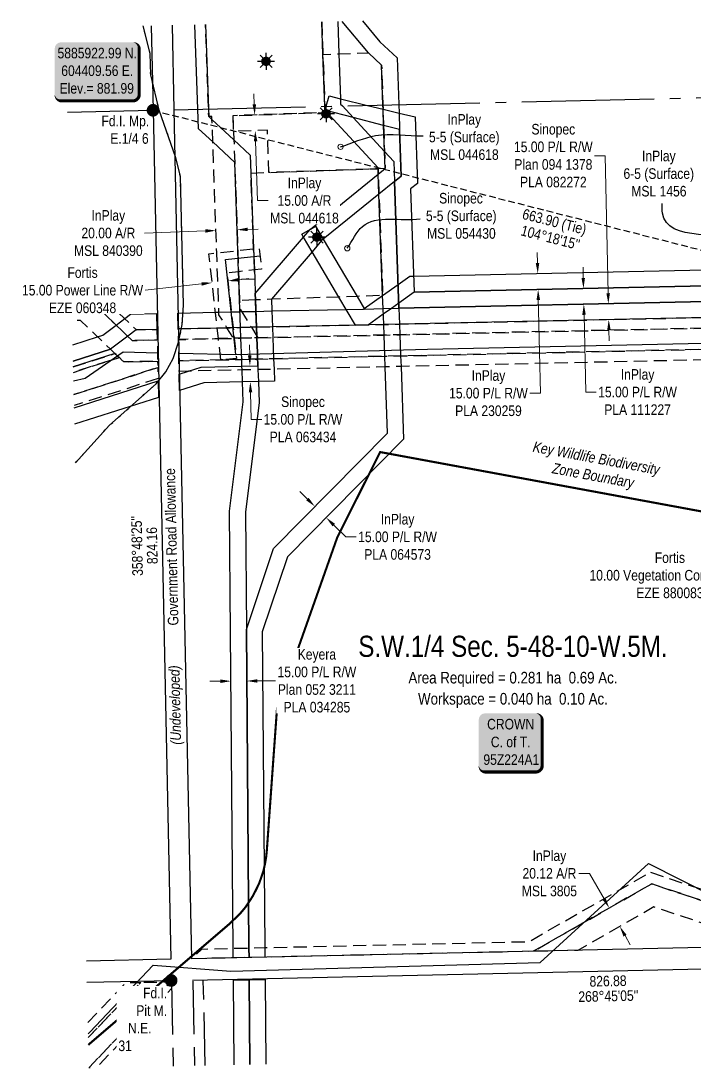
# Model space of a CAD drawing. Extents: x 601495 to 607119, y 5883555 to 5886722.
# Drawn here: x 604285 to 604921, y 5885016 to 5886008 of the extents above; entities that cross this region are included whole.
import ezdxf
from ezdxf.enums import TextEntityAlignment as Align

# ---------------------------------------------------------------- set-up
doc = ezdxf.new("R2010")
doc.units = 0
doc.header["$LTSCALE"] = 5
doc.header["$PDMODE"] = 34
doc.header["$PDSIZE"] = 0.03
for name, pattern in [('DASHDOT2', [12.7, 6.35, -3.175, 0, -3.175]), ('foc-ACCESSROAD', [3.75, 2.5, -1.25]), ('foc-FLOWLINE', [3.75, 2.5, -1.25]), ('foc-QUARTERLINE', [33, 25, -3, 2, -3]), ('foc-TIELINE', [1.875, 1.25, -0.625]), ('foc-UNSURVEYED', [12.5, 10, -2.5]), ('foc-WHEELTRACKS', [2, 0.4, -1.6])]:
    doc.linetypes.add(name, pattern=pattern)
doc.layers.get('Defpoints').update_dxf_attribs({"color": 9})
for name, color, linetype in [('AS-OWNER', 7, 'Continuous'), ('AS-POWER', 104, 'foc-POWER'), ('AS-WILDLIFE', 131, 'DASHDOT2'), ('C-AR', 13, 'foc-ACCESSROAD'), ('C-FLOWLINE', 13, 'foc-FLOWLINE'), ('C-RW', 13, 'Continuous'), ('C-SYMBOL', 7, 'Continuous'), ('C-WS', 13, 'foc-ACCESSROAD'), ('C-WS-S', 8, 'Continuous'), ('DETAIL-T', 7, 'Continuous'), ('F-EZE', 190, 'foc-FLOWLINE'), ('F-RW', 190, 'Continuous'), ('F-WS', 190, 'foc-ACCESSROAD'), ('F-WS-S', 8, 'Continuous'), ('L-AREAREQUIRED', 7, 'Continuous'), ('L-AREAWORK', 5, 'Continuous'), ('L-BD', 7, 'Continuous'), ('L-MON', 1, 'Continuous'), ('L-MON-T', 1, 'Continuous'), ('L-QSEC', 8, 'foc-QUARTERLINE'), ('L-ROAD-T', 7, 'Continuous'), ('L-SEC', 7, 'Continuous'), ('L-TIE', 7, 'foc-TIELINE'), ('L-USEC', 7, 'foc-UNSURVEYED'), ('T-CREEK', 160, 'Continuous'), ('T-WATER-P3', 160, 'foc-WHEELTRACKS')]:
    doc.layers.add(name, color=color, linetype=linetype)
for name, color, linetype, lineweight in [('C-AR-T', 13, 'Continuous', 9), ('C-RW-T', 13, 'Continuous', 9), ('C-WS-T', 13, 'Continuous', 9), ('F-EZE-T', 190, 'Continuous', 9), ('F-RW-T', 190, 'Continuous', 9), ('F-WS-T', 190, 'Continuous', 9), ('T-TEXT', 48, 'Continuous', 18)]:
    doc.layers.add(name, color=color, linetype=linetype, lineweight=lineweight)
doc.styles.add('100L', font='ARIALN.TTF', dxfattribs={"height": 11})
doc.styles.add('175L', font='ARIALN.TTF', dxfattribs={"height": 20})
doc.styles.add('240', font='ARIALN.TTF', dxfattribs={"height": 30})
doc.styles.add('80', font='ARIALN.TTF', dxfattribs={"height": 10})
doc.styles.add('80CG', font='ARIALN.TTF', dxfattribs={"height": 10})
doc.styles.add('80L', font='ARIALN.TTF', dxfattribs={"height": 10})
doc.styles.add('80LS', font='ARIALNI.TTF', dxfattribs={"height": 10})
doc.styles.add('foc-LtypeFont', font='ARIALN.TTF', dxfattribs={"height": 7.35})
doc.linetypes.add('foc-POWER', pattern='A,6,-1,["P",foc-LtypeFont,S=0.2,R=0,X=-0.625,Y=-0.75],-1.24,4', length=12.24)
doc.linetypes.add('foc-POWER-NOLINE', pattern='A,0,-4,["P",foc-LtypeFont,S=0.2,R=0,X=-0.625,Y=-0.75],-8.24', length=12.24)
doc.linetypes.add('foc-TOPO-flowdirection-NOLINE', pattern='A,0,[">",foc-LtypeFont,S=0.3,R=0,X=0,Y=-0.945],-20,[">",foc-LtypeFont,S=0.3,R=0,X=0,Y=-0.945],0', length=20)
doc.dimstyles.new('Compass 5 000', dxfattribs={"dimscale": 5, "dimtxt": 9, "dimasz": 2, "dimexe": 0.2, "dimexo": 0.0625, "dimgap": 0.5, "dimtad": 0, "dimtih": 1, "dimtoh": 1, "dimzin": 0, "dimdsep": 46, "dimtxsty": '80CG', "dimcen": 0.1, "dimse1": 1, "dimse2": 1, "dimclrd": 256, "dimclrt": 256, "dimaunit": 1, "dimadec": 4, "dimazin": 0, "dimtfac": 0.06, "dimtofl": 0, "dimtmove": 0, "dimatfit": 1, "dimfxl": 0.2, "dimtolj": 1, "dimtzin": 0, "dimlwd": -1, "dimarcsym": 0})

# ---------------------------------------------------------------- blocks, each defined once
blk = doc.blocks.new('*U385')
h = blk.add_hatch(color=255)
edge = h.paths.add_edge_path()
edge.add_line((-24, -28.5), (24, -28.5))
edge.add_arc((24, -22.5), 6, 270, 360)
edge.add_line((30, -22.5), (30, 21))
edge.add_arc((24, 21), 6, 0, 90)
edge.add_line((24, 27), (-24, 27))
edge.add_arc((-24, 21), 6, 90, 180)
edge.add_line((-30, 21), (-30, -22.5))
edge.add_arc((-24, -22.5), 6, 180, 270)
at = {"color": 14, "flags": 128}
blk.add_lwpolyline([(-24, -28.5, 3, 3, 0), (24, -28.5, 3, 3, 0.414214), (30, -22.5, 3, 3, 0), (30, 21, 3, 0, 0.414214), (24, 27, 0, 0, 0), (-24, 27, 0, 0, 0.414214), (-30, 21, 0, 0, 0), (-30, -22.5, 0, 3, 0.414214)], format="xyseb", close=True, dxfattribs=at)
blk.add_lwpolyline([(22.65, -16.25, 0, 7.5, 0), (0, 0, 0, 0, 0)], format="xyseb", dxfattribs=at)
at = {"color": 14, "style": '80'}
blk.add_attdef('ENTER_TEXT_001', (-26.85, -4.92), '', height=10, dxfattribs=at)
blk = doc.blocks.new('GAS')
h = blk.add_hatch(color=255)
h.dxf.hatch_style = 1
edge = h.paths.add_edge_path()
edge.add_arc((0, 0), 0.9, 0, 360)
for p, q in [((-0.81, 0), (-1.62, 0)), ((-0.57, 0.57), (-1.14, 1.14)), ((0, 0.81), (0, 1.62)), ((0.57, 0.57), (1.14, 1.14)), ((1.62, 0), (0.81, 0)), ((-0.57, -0.57), (-1.14, -1.14)), ((0, -0.81), (0, -1.62)), ((1.14, -1.14), (0.57, -0.57))]:
    blk.add_line(p, q)
blk.add_circle((0, 0), 0.8)
blk = doc.blocks.new('*D388')
at = {"layer": 'Defpoints', "color": 0, "transparency": 16777216}
for p in [(604465.5, 5885759.77), (604466.3, 5885752.64), (604481.22, 5885754.31)]:
    blk.add_point(p, dxfattribs=at)
at = {"layer": 'F-EZE-T', "transparency": 16777216}
for p, q in [((604455.57, 5885758.66), (604402.03, 5885752.67)), ((604490.36, 5885762.55), (604500.3, 5885763.66))]:
    blk.add_line(p, q, dxfattribs=at)
for points in [[(604455.38, 5885760.31), (604455.75, 5885757), (604465.5, 5885759.77)], [(604490.17, 5885764.21), (604490.54, 5885760.89), (604480.42, 5885761.44)]]:
    blk.add_solid(points, dxfattribs=at)
at = {"layer": 'F-EZE-T', "transparency": 16777216, "insert": (604342.89, 5885752.67), "char_height": 10, "attachment_point": 5, "style": '80CG', "bg_fill": 3, "box_fill_scale": 1.1, "bg_fill_color": 256, "bg_fill_true_color": 13158600, "bg_fill_transparency": 0}
blk.add_mtext('\\A1;Fortis\\P15.00 Power Line R/W\\PEZE 060348', dxfattribs=at)
blk = doc.blocks.new('*D389')
at = {"layer": 'Defpoints', "color": 0, "transparency": 16777216}
for p in [(604996.54, 5885485.29), (604996.58, 5885483.3), (605006.54, 5885485.52)]:
    blk.add_point(p, dxfattribs=at)
at = {"layer": 'F-EZE-T', "transparency": 16777216}
for p, q in [((604986.58, 5885483.08), (604976.59, 5885482.85)), ((605016.58, 5885483.76), (605026.58, 5885483.99))]:
    blk.add_line(p, q, dxfattribs=at)
for points in [[(604986.55, 5885484.74), (604986.62, 5885481.41), (604996.58, 5885483.3)], [(605016.54, 5885485.43), (605016.62, 5885482.1), (605006.58, 5885483.53)]]:
    blk.add_solid(points, dxfattribs=at)
at = {"layer": 'F-EZE-T', "transparency": 16777216, "insert": (604898.65, 5885482.85), "char_height": 10, "attachment_point": 5, "style": '80CG'}
blk.add_mtext('\\A1;Fortis\\P10.00 Vegetation Control R/W\\PEZE 880083', dxfattribs=at)
blk = doc.blocks.new('*D398')
at = {"layer": 'C-AR-T', "transparency": 16777216}
for p, q in [((604822.59, 5885200.67), (604812.59, 5885200.67)), ((604836.31, 5885176.62), (604822.59, 5885200.67)), ((604856.19, 5885141.76), (604861.14, 5885133.07))]:
    blk.add_line(p, q, dxfattribs=at)
for points in [[(604837.75, 5885177.44), (604834.86, 5885175.79), (604841.26, 5885167.93)], [(604857.64, 5885142.59), (604854.74, 5885140.93), (604851.23, 5885150.45)]]:
    blk.add_solid(points, dxfattribs=at)
at = {"layer": 'Defpoints', "color": 0, "transparency": 16777216}
for p in [(604854.72, 5885175.61), (604841.26, 5885167.93), (604864.69, 5885158.12)]:
    blk.add_point(p, dxfattribs=at)
at = {"layer": 'C-AR-T', "transparency": 16777216, "insert": (604784.64, 5885200.67), "char_height": 10, "attachment_point": 5, "style": '80CG'}
blk.add_mtext('\\A1;InPlay\\P20.12 A/R\\PMSL 3805', dxfattribs=at)
blk = doc.blocks.new('*D399')
at = {"layer": 'C-AR-T', "transparency": 16777216}
for p, q in [((604505.42, 5885928.59), (604505.07, 5885938.58)), ((604506.63, 5885893.67), (604508.57, 5885837.55)), ((604508.57, 5885837.55), (604518.57, 5885837.55))]:
    blk.add_line(p, q, dxfattribs=at)
for points in [[(604507.08, 5885928.65), (604503.75, 5885928.53), (604505.76, 5885918.59)], [(604508.29, 5885893.73), (604504.96, 5885893.61), (604506.28, 5885903.66)]]:
    blk.add_solid(points, dxfattribs=at)
at = {"layer": 'Defpoints', "color": 0, "transparency": 16777216}
for p in [(604505.76, 5885918.59), (604508.88, 5885918.7), (604509.4, 5885903.77)]:
    blk.add_point(p, dxfattribs=at)
at = {"layer": 'C-AR-T', "transparency": 16777216, "insert": (604552.87, 5885837.55), "char_height": 10, "attachment_point": 5, "style": '80CG', "bg_fill": 3, "box_fill_scale": 1.1, "bg_fill_color": 256, "bg_fill_true_color": 13158600, "bg_fill_transparency": 0}
blk.add_mtext('\\A1;InPlay\\P15.00 A/R\\PMSL 044618', dxfattribs=at)
blk = doc.blocks.new('*D400')
at = {"layer": 'C-AR-T', "transparency": 16777216}
for p, q in [((604459.11, 5885808.83), (604401.55, 5885806.77)), ((604499.1, 5885810.26), (604509.09, 5885810.62))]:
    blk.add_line(p, q, dxfattribs=at)
for points in [[(604459.05, 5885810.5), (604459.17, 5885807.17), (604469.11, 5885809.19)], [(604499.04, 5885811.93), (604499.16, 5885808.6), (604489.1, 5885809.9)]]:
    blk.add_solid(points, dxfattribs=at)
at = {"layer": 'Defpoints', "color": 0, "transparency": 16777216}
for p in [(604467.88, 5885843.36), (604487.88, 5885844.08), (604469.11, 5885809.19)]:
    blk.add_point(p, dxfattribs=at)
at = {"layer": 'C-AR-T', "transparency": 16777216, "insert": (604367.28, 5885806.77), "char_height": 10, "attachment_point": 5, "style": '80CG', "bg_fill": 3, "box_fill_scale": 1.1, "bg_fill_color": 256, "bg_fill_true_color": 13158600, "bg_fill_transparency": 0}
blk.add_mtext('\\A1;InPlay\\P20.00 A/R\\PMSL 840390', dxfattribs=at)
blk = doc.blocks.new('*D405')
at = {"layer": 'Defpoints', "color": 0, "transparency": 16777216}
for p in [(604498.34, 5885382.79), (604483.42, 5885378), (604498.37, 5885378.12)]:
    blk.add_point(p, dxfattribs=at)
at = {"layer": 'F-RW-T', "transparency": 16777216}
for p, q in [((604473.39, 5885382.6), (604463.39, 5885382.52)), ((604508.34, 5885382.87), (604525.54, 5885383))]:
    blk.add_line(p, q, dxfattribs=at)
for points in [[(604473.37, 5885384.26), (604473.4, 5885380.93), (604483.39, 5885382.68)], [(604508.33, 5885384.54), (604508.35, 5885381.2), (604498.34, 5885382.79)]]:
    blk.add_solid(points, dxfattribs=at)
at = {"layer": 'F-RW-T', "transparency": 16777216, "insert": (604564.63, 5885383), "char_height": 10, "attachment_point": 5, "style": '80CG', "bg_fill": 3, "box_fill_scale": 1.1, "bg_fill_color": 256, "bg_fill_true_color": 13158600, "bg_fill_transparency": 0}
blk.add_mtext('\\A1;Keyera\\P15.00 P/L R/W\\PPlan 052 3211\\PPLA 034285', dxfattribs=at)
blk = doc.blocks.new('*D406')
at = {"layer": 'Defpoints', "color": 0, "transparency": 16777216}
for p in [(604480.78, 5885680.55), (604481.11, 5885665.56), (604501.6, 5885666.01)]:
    blk.add_point(p, dxfattribs=at)
at = {"layer": 'F-RW-T', "transparency": 16777216}
for p, q in [((604501.05, 5885691), (604500.83, 5885701)), ((604501.82, 5885656.01), (604502.39, 5885630.4)), ((604502.39, 5885630.4), (604512.39, 5885630.4))]:
    blk.add_line(p, q, dxfattribs=at)
for points in [[(604502.72, 5885691.03), (604499.39, 5885690.96), (604501.27, 5885681)], [(604503.49, 5885656.05), (604500.16, 5885655.98), (604501.6, 5885666.01)]]:
    blk.add_solid(points, dxfattribs=at)
at = {"layer": 'F-RW-T', "transparency": 16777216, "insert": (604551.47, 5885630.4), "char_height": 10, "attachment_point": 5, "style": '80CG'}
blk.add_mtext('\\A1;Sinopec\\P15.00 P/L R/W\\PPLA 063434', dxfattribs=at)
blk = doc.blocks.new('*D407')
at = {"layer": 'C-RW-T', "transparency": 16777216}
for p, q in [((604555.65, 5885555.02), (604548.53, 5885562.05)), ((604580.53, 5885530.42), (604591.88, 5885519.21)), ((604591.88, 5885519.21), (604601.88, 5885519.21))]:
    blk.add_line(p, q, dxfattribs=at)
for points in [[(604556.82, 5885556.21), (604554.47, 5885553.83), (604562.76, 5885547.99)], [(604581.71, 5885531.61), (604579.36, 5885529.24), (604573.42, 5885537.45)]]:
    blk.add_solid(points, dxfattribs=at)
at = {"layer": 'Defpoints', "color": 0, "transparency": 16777216}
for p in [(604557.04, 5885542.2), (604567.7, 5885531.66), (604573.42, 5885537.45)]:
    blk.add_point(p, dxfattribs=at)
at = {"layer": 'C-RW-T', "transparency": 16777216, "insert": (604640.96, 5885519.21), "char_height": 10, "attachment_point": 5, "style": '80CG'}
blk.add_mtext('\\A1;InPlay\\P15.00 P/L R/W\\PPLA 064573', dxfattribs=at)
blk = doc.blocks.new('*D409')
at = {"layer": 'C-RW-T', "transparency": 16777216}
for p, q in [((604816.65, 5885764.38), (604816.43, 5885774.38)), ((604817.4, 5885729.38), (604818.98, 5885656.32)), ((604818.98, 5885656.32), (604828.98, 5885656.32))]:
    blk.add_line(p, q, dxfattribs=at)
for points in [[(604818.32, 5885764.42), (604814.98, 5885764.34), (604816.86, 5885754.38)], [(604819.07, 5885729.42), (604815.74, 5885729.35), (604817.19, 5885739.38)]]:
    blk.add_solid(points, dxfattribs=at)
at = {"layer": 'Defpoints', "color": 0, "transparency": 16777216}
for p in [(604816.86, 5885754.38), (604914.1, 5885756.48), (604914.43, 5885741.48)]:
    blk.add_point(p, dxfattribs=at)
at = {"layer": 'C-RW-T', "transparency": 16777216, "insert": (604868.06, 5885656.32), "char_height": 10, "attachment_point": 5, "style": '80CG'}
blk.add_mtext('\\A1;InPlay\\P15.00 P/L R/W\\PPLA 111227', dxfattribs=at)
blk = doc.blocks.new('*D411')
at = {"layer": 'C-RW-T', "transparency": 16777216}
for p, q in [((604773.39, 5885778.47), (604773.17, 5885788.46)), ((604774.14, 5885743.46), (604774.36, 5885733.46)), ((604776.05, 5885655.21), (604774.36, 5885733.46)), ((604766.05, 5885655.21), (604776.05, 5885655.21))]:
    blk.add_line(p, q, dxfattribs=at)
for points in [[(604775.05, 5885778.5), (604771.72, 5885778.43), (604773.6, 5885768.47)], [(604775.81, 5885743.5), (604772.48, 5885743.43), (604773.93, 5885753.46)]]:
    blk.add_solid(points, dxfattribs=at)
at = {"layer": 'Defpoints', "color": 0, "transparency": 16777216}
for p in [(604773.6, 5885768.47), (604775.62, 5885768.51), (604775.95, 5885753.5)]:
    blk.add_point(p, dxfattribs=at)
at = {"layer": 'C-RW-T', "transparency": 16777216, "insert": (604726.96, 5885655.21), "char_height": 10, "attachment_point": 5, "style": '80CG'}
blk.add_mtext('\\A1;InPlay\\P15.00 P/L R/W\\PPLA 230259', dxfattribs=at)
blk = doc.blocks.new('fdia')
at = {"color": 255, "const_width": 1}
blk.add_lwpolyline([(-0.5, 0, 1), (0.5, 0, 1)], format="xyb", close=True, dxfattribs=at)
blk = doc.blocks.new('Fdiaa')
blk.add_blockref('fdia', (0, 0))
blk = doc.blocks.new('fdib')
at = {"color": 1, "const_width": 1.6}
blk.add_lwpolyline([(-0.4, 0, 1), (0.4, 0, 1)], format="xyb", close=True, dxfattribs=at)
at = {"color": 1}
blk.add_circle((0, 0), 0.8, dxfattribs=at)
blk = doc.blocks.new('Fdibb')
blk.add_blockref('fdib', (0, 0))
blk = doc.blocks.new('fdicc')
for name in ['Fdibb', 'Fdiaa']:
    blk.add_blockref(name, (0, 0))
blk = doc.blocks.new('FDI')
blk.add_blockref('fdicc', (0, 0))
blk = doc.blocks.new('*D482')
at = {"layer": 'Defpoints', "color": 0, "transparency": 16777216}
for p in [(604840.44, 5885739.88), (604898.99, 5885741.15), (604899.31, 5885726.14)]:
    blk.add_point(p, dxfattribs=at)
at = {"layer": 'F-RW-T', "transparency": 16777216}
for p, q in [((604837.42, 5885880.03), (604827.42, 5885880.03)), ((604840.22, 5885749.88), (604837.42, 5885880.03)), ((604840.98, 5885714.88), (604841.19, 5885704.89))]:
    blk.add_line(p, q, dxfattribs=at)
for points in [[(604841.89, 5885749.92), (604838.56, 5885749.85), (604840.44, 5885739.88)], [(604842.64, 5885714.92), (604839.31, 5885714.85), (604840.76, 5885724.88)]]:
    blk.add_solid(points, dxfattribs=at)
at = {"layer": 'F-RW-T', "transparency": 16777216, "insert": (604788.34, 5885880.03), "char_height": 10, "attachment_point": 5, "style": '80CG'}
blk.add_mtext('\\A1;Sinopec\\P15.00 P/L R/W\\PPlan 094 1378\\PPLA 082272', dxfattribs=at)
blk = doc.blocks.new('*U521')
h = blk.add_hatch(color=254)
edge = h.paths.add_edge_path()
edge.add_line((-34, -28.5), (34, -28.5))
edge.add_arc((34, -22.5), 6, 270, 360)
edge.add_line((40, -22.5), (40, 21))
edge.add_arc((34, 21), 6, 0, 90)
edge.add_line((34, 27), (-34, 27))
edge.add_arc((-34, 21), 6, 90, 180)
edge.add_line((-40, 21), (-40, -22.5))
edge.add_arc((-34, -22.5), 6, 180, 270)
at = {"color": 1, "flags": 128}
blk.add_lwpolyline([(-34, -28.5, 3, 3, 0), (34, -28.5, 3, 3, 0.414214), (40, -22.5, 3, 3, 0), (40, 21, 3, 0, 0.414214), (34, 27, 0, 0, 0), (-34, 27, 0, 0, 0.414214), (-40, 21, 0, 0, 0), (-40, -22.5, 0, 3, 0.414214)], format="xyseb", close=True, dxfattribs=at)
blk.add_lwpolyline([(-35.09, -11.39, 0, 10, 0), (0, 0, 5, 5, 0)], format="xyseb", dxfattribs=at)
at = {"color": 1, "style": '80'}
blk.add_attdef('ENTER_TEXT_001', (-35.99, -5), '', height=10, dxfattribs=at)

msp = doc.modelspace()

# ---------------------------------------------------------------- linework, layer by layer
at = {"layer": 'AS-POWER', "linetype": 'foc-POWER-NOLINE', "flags": 128}
msp.add_lwpolyline([(604487.971, 5885691.961), (604478.147, 5885781.691), (604510.778, 5885785.275)], dxfattribs=at)
at = {"layer": 'AS-POWER', "flags": 128}
for points in [[(604433.901, 5885693.12), (604487.971, 5885691.961), (604669.212, 5885697.007), (604930.537, 5885702.542), (605003.563, 5885702.707), (605105.268, 5885704.215), (605170.328, 5885704.326), (605402.933, 5885710.222), (605519.428, 5885712.054), (605610.339, 5885713.272), (605711.32, 5885715.112), (605778.692, 5885697.649), (605843.241, 5885681.156), (605847.498, 5885666.572), (605853.922, 5885401.195), (605980.58, 5885372.45), (606054.904, 5885310.493)], [(604334.381, 5885666.912), (604345.471, 5885669.588), (604381.437, 5885694.245), (604413.776, 5885693.552)], [(604348.081, 5885048.779), (604349.672, 5885050.327), (604409.847, 5885113.815), (604483.144, 5885108.066), (604775.904, 5885116.269), (604878.433, 5885210.137), (604999.617, 5885148.893), (605013.749, 5885170.614)]]:
    msp.add_lwpolyline(points, dxfattribs=at)
at = {"layer": 'AS-WILDLIFE', "const_width": 1.999, "flags": 128}
msp.add_lwpolyline([(606597.047, 5885396.574), (606505.885, 5885360.007), (606413.26, 5885315.507), (606326.76, 5885273.507), (606244.135, 5885247.007), (606152.259, 5885218.007), (605869.197, 5885318.007), (605782.947, 5885347.507), (605583.572, 5885415.507), (605556.76, 5885439.007), (605094.947, 5885512.507), (605092.572, 5885513.007), (604624.447, 5885599.507), (604583.822, 5885518.507), (604526.884, 5885357.007), (604517.259, 5885222.507), (604516.635, 5885216.507), (604515.572, 5885210.007), (604514.135, 5885203.507), (604512.197, 5885197.507), (604509.885, 5885191.007), (604507.197, 5885185.507), (604504.134, 5885179.507), (604500.634, 5885174.007), (604496.885, 5885168.507), (604492.697, 5885163.507), (604488.259, 5885159.007), (604483.447, 5885154.507), (604482.572, 5885153.507), (604348.306, 5885038.39)], dxfattribs=at)
at = {"layer": 'C-AR', "flags": 128}
for points in [[(604471.423, 5885706.856), (604485.595, 5885707.161), (604486.487, 5885707.18), (604492.776, 5885707.316), (604507.773, 5885707.638), (604508.743, 5885707.659), (604523.012, 5885707.965), (604628.174, 5885710.228), (604643.167, 5885710.551), (604948.339, 5885717.133), (604978.828, 5885717.83), (604979.284, 5885697.814), (604643.887, 5885690.488), (604628.895, 5885690.161), (604523.713, 5885687.869), (604508.49, 5885687.538), (604493.495, 5885687.211), (604474.13, 5885686.79), (604473.68, 5885686.781), (604434.06, 5885685.917), (604433.613, 5885706.044), (604471.423, 5885706.856)], [(605014.301, 5885146.516), (605014.628, 5885132.269), (604994.646, 5885131.834), (604883.557, 5885168.886), (604811.622, 5885127.846), (604769.371, 5885126.925), (604881.395, 5885190.826), (605014.301, 5885146.516)]]:
    msp.add_lwpolyline(points, close=True, dxfattribs=at)
msp.add_lwpolyline([(604334.202, 5885674.948), (604377.692, 5885688.87), (604381.962, 5885684.781), (604413.955, 5885685.479), (604414.089, 5885679.451), (604334.667, 5885654.005)], dxfattribs=at)
at = {"layer": 'C-FLOWLINE', "flags": 128}
for points in [[(604413.285, 5885715.667), (604413.509, 5885705.604), (604389.86, 5885705.089), (604340.235, 5885752.595), (604339.925, 5885766.826), (604393.808, 5885715.242), (604413.285, 5885715.667)], [(604601.237, 5885719.717), (604627.813, 5885720.289), (604642.808, 5885720.612), (604948.109, 5885727.194), (604948.339, 5885717.133), (604643.167, 5885710.551), (604628.174, 5885710.228), (604523.012, 5885707.965), (604508.743, 5885707.659), (604507.773, 5885707.638), (604492.776, 5885707.316), (604486.487, 5885707.18), (604485.595, 5885707.161), (604471.423, 5885706.856), (604433.613, 5885706.044), (604433.389, 5885716.108), (604470.3, 5885716.9), (604479.523, 5885717.098), (604485.364, 5885717.224), (604492.415, 5885717.376), (604502.67, 5885717.596), (604507.414, 5885717.698), (604522.661, 5885718.026), (604601.237, 5885719.717)], [(604880.313, 5885201.798), (605003.971, 5885160.571), (605014.056, 5885157.208), (605014.301, 5885146.516), (604881.395, 5885190.826), (604769.371, 5885126.925), (604515.501, 5885121.393), (604500.415, 5885121.065), (604485.429, 5885120.738), (604446.4, 5885119.888), (604455.824, 5885129.067), (604485.359, 5885129.739), (604500.299, 5885130.079), (604515.351, 5885130.407), (604765.202, 5885136.151), (604880.313, 5885201.798)]]:
    msp.add_lwpolyline(points, close=True, dxfattribs=at)
for points in [[(604334.086, 5885680.195), (604373.555, 5885692.83), (604377.692, 5885688.87), (604334.202, 5885674.948)], [(604349.39, 5885016.437), (604349.368, 5885017.312), (604426.41, 5885098.189), (604426.997, 5885098.203), (604427.139, 5885091.657), (604355.62, 5885016.579)]]:
    msp.add_lwpolyline(points, dxfattribs=at)
at = {"layer": 'C-RW'}
for points in [[(604584.285, 5886007.049), (604585.394, 5885976.41), (604586.932, 5885933.907), (604587.112, 5885928.947), (604588.766, 5885927.152), (604598.969, 5885916.093), (604628.63, 5885883.955), (604637.275, 5885874.588), (604637.97, 5885855.557), (604642.273, 5885735.618), (604642.808, 5885720.612), (604643.167, 5885710.551), (604643.887, 5885690.488), (604644.245, 5885680.488), (604646.717, 5885611.612), (604536.661, 5885500.257), (604512.971, 5885429.379), (604515.351, 5885130.407), (604515.501, 5885121.393), (604500.415, 5885121.065), (604500.299, 5885130.079), (604497.959, 5885431.683), (604523.495, 5885508.264), (604631.502, 5885617.544), (604629.254, 5885680.161), (604628.895, 5885690.161), (604628.174, 5885710.228), (604627.813, 5885720.289), (604627.274, 5885735.295), (604626.831, 5885747.651), (604623.38, 5885843.755), (604622.706, 5885862.509), (604622.52, 5885867.728), (604622.492, 5885868.501), (604572.215, 5885922.972), (604572.083, 5885926.773), (604570.38, 5885975.889), (604569.277, 5886006.708)], [(604932.762, 5885741.873), (604642.273, 5885735.618), (604637.97, 5885855.557), (604644.451, 5885860.799), (604642.925, 5885904.789), (604627.772, 5885908.685), (604598.969, 5885916.093), (604572.215, 5885922.972), (604573.33, 5885926.801), (604576.16, 5885936.538), (604586.932, 5885933.907), (604612.38, 5885927.686), (604627.239, 5885924.061), (604642.385, 5885920.36), (604657.53, 5885916.662), (604659.709, 5885853.838), (604653.241, 5885848.606), (604656.749, 5885750.932), (604932.418, 5885756.872)], [(604932.418, 5885756.878), (604656.749, 5885750.932), (604642.099, 5885740.463), (604635.102, 5885735.463), (604627.464, 5885730.005), (604613.445, 5885719.982), (604601.237, 5885719.72), (604522.661, 5885718.027), (604507.414, 5885717.698), (604502.671, 5885717.596), (604492.415, 5885717.374), (604485.364, 5885717.223), (604479.524, 5885717.096), (604470.3, 5885716.898), (604433.389, 5885716.108), (604433.056, 5885731.106), (604468.625, 5885731.876), (604471.871, 5885731.946), (604483.69, 5885732.201), (604491.878, 5885732.378), (604493.613, 5885732.416), (604506.879, 5885732.703), (604522.138, 5885733.034), (604592.429, 5885734.556), (604608.561, 5885734.905), (604609.348, 5885735.458), (604626.823, 5885747.679), (604641.47, 5885757.998), (604652.669, 5885765.857), (604656.211, 5885765.933), (604932.074, 5885771.892)], [(604333.62, 5885701.154), (604357.031, 5885708.648), (604362.191, 5885710.3), (604374.605, 5885719.692), (604382.735, 5885725.843), (604388.406, 5885730.133), (604412.952, 5885730.663), (604413.285, 5885715.667), (604393.71, 5885715.284), (604385.58, 5885709.186), (604369.298, 5885696.824), (604333.967, 5885685.517)], [(604333.969, 5885685.442), (604369.418, 5885696.79), (604373.555, 5885692.83), (604334.086, 5885680.195)], [(604501.19, 5885019.913), (604500.581, 5885099.884), (604515.654, 5885100.228), (604516.26, 5885020.258)]]:
    msp.add_lwpolyline(points, dxfattribs=at)
at = {"layer": 'C-WS', "flags": 128}
for points in [[(604569.277, 5886006.708), (604570.38, 5885975.889), (604572.083, 5885926.774), (604572.215, 5885922.972), (604572.287, 5885920.903), (604485.237, 5885917.882), (604485.77, 5885902.975), (604486.058, 5885894.942), (604486.818, 5885873.719), (604489.808, 5885790.227), (604490.525, 5885770.173), (604490.785, 5885762.945), (604491.501, 5885742.935), (604491.769, 5885735.433), (604502.67, 5885717.596), (604507.713, 5885709.349), (604508.743, 5885707.659), (604507.773, 5885707.638), (604492.776, 5885707.316), (604486.487, 5885707.18), (604485.595, 5885707.161), (604479.523, 5885717.098), (604471.959, 5885729.474), (604471.504, 5885742.219), (604470.787, 5885762.229), (604469.865, 5885787.997), (604466.821, 5885873.004), (604466.104, 5885893.025), (604465.344, 5885914.246), (604465.239, 5885917.189), (604462.296, 5885917.087), (604462.046, 5885924.283), (604459.273, 5886004.211)], [(604339.925, 5885766.826), (604340.235, 5885752.595), (604389.86, 5885705.089), (604413.509, 5885705.604), (604413.955, 5885685.479), (604381.962, 5885684.781), (604377.692, 5885688.87), (604373.555, 5885692.83), (604369.418, 5885696.79), (604340.856, 5885724.132), (604333.114, 5885723.963)], [(604348.158, 5885045.227), (604397.985, 5885097.536), (604426.41, 5885098.189), (604349.368, 5885017.312), (604349.39, 5885016.437)]]:
    msp.add_lwpolyline(points, dxfattribs=at)
msp.add_lwpolyline([(604627.772, 5885908.685), (604628.63, 5885883.955), (604629.193, 5885867.757), (604622.52, 5885867.728), (604519.136, 5885864.127), (604517.795, 5885904.053), (604485.77, 5885902.975), (604485.237, 5885917.882), (604572.287, 5885920.903), (604572.215, 5885922.972), (604572.083, 5885926.774), (604570.38, 5885975.889), (604585.394, 5885976.41), (604613.376, 5885977.38), (604625.791, 5885965.798), (604627.101, 5885928.02), (604627.239, 5885924.061), (604627.772, 5885908.685)], close=True, dxfattribs=at)
at = {"layer": 'F-EZE', "flags": 128}
for points in [[(604474.13, 5885686.79), (604473.68, 5885686.781), (604473.006, 5885692.77), (604471.423, 5885706.856), (604470.3, 5885716.9), (604463.553, 5885777.223), (604462.441, 5885787.167), (604469.865, 5885787.997), (604489.808, 5885790.227), (604504.763, 5885791.9), (604509.979, 5885792.483), (604512.203, 5885772.597), (604505.48, 5885771.845), (604490.525, 5885770.173), (604479.58, 5885768.949), (604485.364, 5885717.224), (604486.487, 5885707.18), (604488.063, 5885693.098), (604488.612, 5885688.19), (604474.13, 5885686.79)], [(604979.284, 5885697.814), (604979.513, 5885687.811), (604861.855, 5885685.238), (604644.245, 5885680.488), (604629.254, 5885680.161), (604524.062, 5885677.869), (604508.847, 5885677.538), (604493.854, 5885677.211), (604443.032, 5885676.105), (604434.282, 5885675.914), (604434.06, 5885685.917), (604473.68, 5885686.781), (604474.13, 5885686.79), (604493.495, 5885687.211), (604508.49, 5885687.538), (604523.713, 5885687.869), (604628.895, 5885690.161), (604643.887, 5885690.488), (604979.284, 5885697.814)]]:
    msp.add_lwpolyline(points, close=True, dxfattribs=at)
for points in [[(604334.667, 5885654.004), (604414.09, 5885679.451), (604414.321, 5885669.019), (604334.899, 5885643.573)], [(604347.851, 5885059.41), (604383.859, 5885097.211), (604397.987, 5885097.536), (604348.158, 5885045.226)]]:
    msp.add_lwpolyline(points, dxfattribs=at)
at = {"layer": 'F-RW'}
for points in [[(604607.703, 5886007.58), (604624.284, 5885987.729), (604640.575, 5885972.531), (604642.107, 5885928.36), (604642.385, 5885920.36), (604642.925, 5885904.789), (604644.451, 5885860.799), (604637.97, 5885855.557), (604623.38, 5885843.755), (604570.462, 5885800.951), (604569.073, 5885799.828), (604560, 5885789.181), (604521.747, 5885744.228), (604522.138, 5885733.034), (604522.661, 5885718.027), (604523.012, 5885707.965), (604523.713, 5885687.869), (604524.062, 5885677.869), (604524.457, 5885666.513), (604509.253, 5885666.179), (604494.26, 5885665.85), (604457.64, 5885665.046), (604434.687, 5885657.685), (604434.34, 5885673.317), (604443.032, 5885676.105), (604455.135, 5885679.986), (604493.724, 5885680.834), (604508.718, 5885681.164), (604508.633, 5885683.538), (604508.49, 5885687.538), (604508.276, 5885693.538), (604507.773, 5885707.638), (604507.712, 5885709.349), (604507.414, 5885717.698), (604506.879, 5885732.703), (604506.626, 5885743.46), (604506.28, 5885749.44), (604551.902, 5885802.812), (604558.524, 5885810.551), (604622.706, 5885862.509), (604629.193, 5885867.757), (604628.63, 5885883.955), (604627.772, 5885908.685), (604627.239, 5885924.061), (604627.102, 5885928.02), (604625.791, 5885965.798), (604613.376, 5885977.38), (604588.402, 5886007.142)], [(604459.273, 5886004.211), (604462.046, 5885924.282), (604462.296, 5885917.087), (604465.344, 5885914.246), (604486.058, 5885894.942), (604501.6, 5885880.458), (604502.205, 5885863.537), (604504.763, 5885791.9), (604505.48, 5885771.845), (604505.779, 5885763.453), (604506.28, 5885749.44), (604506.496, 5885743.455), (604507.414, 5885717.698), (604507.713, 5885709.349), (604507.773, 5885707.638), (604508.276, 5885693.538), (604508.49, 5885687.538), (604508.633, 5885683.538), (604508.718, 5885681.164), (604508.847, 5885677.538), (604509.253, 5885666.179), (604509.958, 5885646.457), (604497.079, 5885542.716), (604497.959, 5885431.683), (604500.299, 5885130.079), (604500.415, 5885121.065), (604485.429, 5885120.738), (604485.359, 5885129.739), (604483.029, 5885428.568), (604482.084, 5885543.582), (604494.931, 5885647.122), (604494.26, 5885665.85), (604493.854, 5885677.211), (604493.724, 5885680.835), (604493.495, 5885687.211), (604492.776, 5885707.316), (604492.415, 5885717.376), (604491.769, 5885735.433), (604491.501, 5885742.935), (604490.785, 5885762.945), (604490.525, 5885770.173), (604489.808, 5885790.227), (604486.818, 5885873.719), (604466.104, 5885893.025), (604452.687, 5885905.531), (604452.045, 5885924.056), (604449.275, 5886003.984)], [(604948.109, 5885727.194), (604642.808, 5885720.612), (604627.813, 5885720.289), (604601.237, 5885719.717), (604585.483, 5885746.257), (604560.01, 5885789.157), (604551.902, 5885802.812), (604550.247, 5885805.601), (604558.501, 5885810.516), (604563.152, 5885813.263), (604570.461, 5885800.951), (604602.594, 5885746.834), (604609.67, 5885734.916), (604627.274, 5885735.295), (604642.273, 5885735.618), (604932.762, 5885741.873)], [(604334.946, 5885641.439), (604414.368, 5885666.912), (604414.715, 5885651.278), (604335.293, 5885625.806)], [(604486.198, 5885019.569), (604485.589, 5885099.542), (604500.581, 5885099.884), (604501.19, 5885019.913)]]:
    msp.add_lwpolyline(points, dxfattribs=at)
at = {"layer": 'F-WS', "flags": 128}
msp.add_lwpolyline([(604506.496, 5885743.455), (604491.501, 5885742.935), (604490.785, 5885762.945), (604505.779, 5885763.453), (604505.48, 5885771.845), (604504.763, 5885791.9), (604502.205, 5885863.537), (604519.136, 5885864.127), (604622.52, 5885867.728), (604622.706, 5885862.509), (604623.38, 5885843.755), (604626.831, 5885747.651), (604602.594, 5885746.834), (604585.483, 5885746.257), (604521.752, 5885744.108), (604506.757, 5885743.464), (604506.496, 5885743.455)], close=True, dxfattribs=at)
at = {"layer": 'L-QSEC'}
for p, q in [((604428.784, 5885923.53), (605200.213, 5885941.042)), ((604328.732, 5885921.27), (604408.679, 5885923.074))]:
    msp.add_line(p, q, dxfattribs=at)
at = {"layer": 'L-SEC'}
for p, q in [((604407.895, 5886003.043), (604409.562, 5885922.995)), ((604429.67, 5885923.414), (604428.002, 5886003.499)), ((604409.562, 5885922.995), (604426.292, 5885119.45)), ((604446.4, 5885119.888), (604429.67, 5885923.414)), ((605252.632, 5885137.455), (604446.4, 5885119.888)), ((604426.292, 5885119.45), (604346.577, 5885117.713)), ((604446.818, 5885099.78), (605253.07, 5885117.348)), ((604347.023, 5885097.606), (604426.711, 5885099.342))]:
    msp.add_line(p, q, dxfattribs=at)
at = {"layer": 'L-USEC'}
for p, q in [((604426.997, 5885098.203), (604428.729, 5885018.253)), ((604447.101, 5885098.638), (604448.832, 5885018.714)), ((604458.884, 5885018.944), (604457.152, 5885098.893))]:
    msp.add_line(p, q, dxfattribs=at)
at = {"layer": 'T-CREEK', "linetype": 'foc-TOPO-flowdirection-NOLINE', "flags": 128}
msp.add_lwpolyline([(604336.102, 5885589.406), (604368.291, 5885624.831), (604412.498, 5885664.181), (604421.73, 5885675.408), (604428.696, 5885688.155), (604433.805, 5885703.497), (604437.182, 5885720.252), (604438.532, 5885738.474), (604435.444, 5885860.544), (604431.283, 5885877.898), (604415.35, 5885923.218), (604407.334, 5885956.622), (604406.89, 5885976.849), (604400.174, 5886002.869)], dxfattribs=at)
at = {"layer": 'T-WATER-P3', "flags": 128}
msp.add_lwpolyline([(604336.102, 5885589.406), (604368.291, 5885624.831), (604412.498, 5885664.181), (604421.73, 5885675.408), (604428.696, 5885688.155), (604433.805, 5885703.497), (604437.182, 5885720.252), (604438.532, 5885738.474), (604435.444, 5885860.544), (604431.283, 5885877.898), (604415.35, 5885923.218), (604407.334, 5885956.622), (604406.89, 5885976.849), (604400.174, 5886002.869)], dxfattribs=at)

# ---------------------------------------------------------------- block references
at = {"layer": 'AS-OWNER', "color": 4}
ref = msp.add_blockref('*U385', (604747.774, 5885325.19), dxfattribs=at)
ref.add_attrib('ENTER_TEXT_001', 'CROWN', (604725.714, 5885336.962), dxfattribs={"layer": '0', "color": 14, "height": 10, "style": '80'})
ref.add_attrib('ENTER_TEXT_002', 'C. of T.', (604729.21, 5885320.118), dxfattribs={"layer": '0', "color": 14, "height": 10, "style": '80'})
ref.add_attrib('ENTER_TEXT_003', '95Z224A1', (604722.174, 5885303.411), dxfattribs={"layer": '0', "color": 14, "height": 10, "style": '80'})
at = {"layer": 'C-WS-S', "xscale": 4.997984999999938, "yscale": 4.997984999999938, "zscale": 4.997984999999938}
msp.add_blockref('GAS', (604516.559, 5885969.345), dxfattribs=at)
at = {"layer": 'DETAIL-T'}
ref = msp.add_blockref('*U521', (604356.522, 5885960.402), dxfattribs=dict(at, xscale=0.9992024190972741, yscale=0.9992024190972741, zscale=0.9992024190972741))
ref.add_attrib('ENTER_TEXT_001', '5885922.99 N.', (604319.233, 5885972.165), dxfattribs={"layer": '0', "color": 1, "height": 9.99202, "style": '80'})
ref.add_attrib('ENTER_TEXT_002', '604409.56 E.', (604322.753, 5885955.471), dxfattribs={"layer": '0', "color": 1, "height": 9.99202, "style": '80'})
ref.add_attrib('ENTER_TEXT_003', 'Elev.= 881.99', (604321.162, 5885938.777), dxfattribs={"layer": '0', "color": 1, "height": 9.99202, "style": '80'})

# ---------------------------------------------------------------- texts
at = {"layer": 'AS-WILDLIFE', "insert": (604827.284, 5885584.108), "char_height": 10, "attachment_point": 5, "rotation": 349.530992, "style": '240'}
msp.add_mtext_dynamic_manual_height_columns('{\\fArial Narrow|b0|i1|c0|p34;Key Wildlife Biodiversity Zone Boundary}', width=144.70496, gutter_width=45, heights=[0], dxfattribs=at)
at = {"layer": 'C-WS-T', "char_height": 9.99597, "attachment_point": 1, "style": '80L'}
for s, insert in [('\\pi17.79535,t127.75102;InPlay\\P\\pi0.27854,t110.23421;5-5 (Surface)\\P\\pi1.32859,t111.28426;MSL 044618', (604670.39, 5885919.398)), ('\\pi17.79535,t127.75102;InPlay\\P\\pi0.25467,t110.21034;6-5 (Surface)\\P\\pi7.71074,t117.66641;MSL 1456', (604854.451, 5885884.764))]:
    msp.add_mtext_dynamic_manual_height_columns(s, width=66.22637, gutter_width=49.98, heights=[0], dxfattribs=dict(at, insert=insert))
at = {"layer": 'F-WS-T', "insert": (604667.537, 5885844.78), "char_height": 9.99597, "attachment_point": 1, "style": '80L'}
msp.add_mtext_dynamic_manual_height_columns('\\pi12.736,t122.69167;Sinopec\\P\\pi0.27854,t110.23421;5-5 (Surface)\\P\\pi1.35246,t111.30813;MSL 054430', width=66.22637, gutter_width=49.98, heights=[0], dxfattribs=at)
at = {"layer": 'L-AREAREQUIRED', "color": 5, "style": '100L'}
msp.add_text('Area Required = 0.281 ha  0.69 Ac.', height=10.99561, dxfattribs=at).set_placement((604750.154, 5885377.172), align=Align.BOTTOM_CENTER)
at = {"layer": 'L-AREAWORK', "color": 5, "style": '100L'}
msp.add_text('Workspace = 0.040 ha  0.10 Ac.', height=10.99561, dxfattribs=at).set_placement((604750.154, 5885357.18), align=Align.BOTTOM_CENTER)
at = {"layer": 'L-BD', "style": '80L'}
for s, height, rotation, p in [('663.90 (Tie)', 9.99601, 345.696, (604789.11, 5885816.421)), ("104°18'15''", 9.99601, 345.696, (604785.59, 5885802.619)), ("358°48'25''", 9.99601, 91.1928, (604394.401, 5885510.674)), ('824.16', 9.996, 91.1928, (604408.642, 5885510.971)), ('826.88', 9.996, 1.2483, (604840.097, 5885098.851)), ("268°45'05''", 9.99601, 1.2483, (604840.408, 5885084.61))]:
    msp.add_text(s, height=height, rotation=rotation, dxfattribs=at).set_placement(p, align=Align.MIDDLE)
at = {"layer": 'L-ROAD-T', "style": '80L'}
msp.add_text('Government Road Allowance', height=9.99597, rotation=91.27204, dxfattribs=at).set_placement((604427.004, 5885509.795), align=Align.MIDDLE_CENTER)
at = {"layer": 'T-TEXT', "style": '80LS'}
msp.add_text('(Undeveloped)', height=9.99597, rotation=91.27204, dxfattribs=at).set_placement((604430.346, 5885360.037), align=Align.MIDDLE_CENTER)

# ---------------------------------------------------------------- dimensions: what is measured, and where the dimension line sits
at = {"layer": 'C-AR-T'}
dim = msp.add_linear_dim(base=(604841.26, 5885167.933), p1=(604864.694, 5885158.124), p2=(604854.72, 5885175.61), angle=119.701435, text='InPlay\\P20.12 A/R\\PMSL 3805', dimstyle='Compass 5 000', dxfattribs=at)
dim.commit()
dim.dimension.update_dxf_attribs({"geometry": '*D398', "text_midpoint": (604784.639, 5885200.67), "dimtype": 161})
at = {"layer": 'C-RW-T'}
dim = msp.add_linear_dim(base=(604773.604, 5885768.469), p1=(604775.947, 5885753.503), p2=(604775.623, 5885768.513), angle=91.237502, text='InPlay\\P15.00 P/L R/W\\PPLA 230259', dimstyle='Compass 5 000', override={"dimtmove": 1}, dxfattribs=at)
dim.commit()
dim.dimension.update_dxf_attribs({"geometry": '*D411', "text_midpoint": (604762.881, 5885655.207), "dimtype": 161})
for base, p1, p2, angle, text, picture, middle in [((604816.865, 5885754.382), (604914.426, 5885741.478), (604914.102, 5885756.477), 91.234393, 'InPlay\\P15.00 P/L R/W\\PPLA 111227', '*D409', (604868.064, 5885656.321)), ((604573.422, 5885537.451), (604557.036, 5885542.2), (604567.699, 5885531.661), 315.3362, 'InPlay\\P15.00 P/L R/W\\PPLA 064573', '*D407', (604640.964, 5885519.211))]:
    dim = msp.add_linear_dim(base=base, p1=p1, p2=p2, angle=angle, text=text, dimstyle='Compass 5 000', dxfattribs=at)
    dim.commit()
    dim.dimension.update_dxf_attribs({"geometry": picture, "text_midpoint": middle, "dimtype": 161})
at = {"layer": 'F-EZE-T'}
dim = msp.add_aligned_dim(p1=(605006.538, 5885485.524), p2=(604996.536, 5885485.295), distance=1.99, text='Fortis\\P10.00 Vegetation Control R/W\\PEZE 880083', dimstyle='Compass 5 000', dxfattribs=at)
dim.commit()
dim.dimension.update_dxf_attribs({"geometry": '*D389', "text_midpoint": (604898.653, 5885482.847)})
at = {"layer": 'F-RW-T'}
dim = msp.add_linear_dim(base=(604840.44, 5885739.885), p1=(604899.315, 5885726.142), p2=(604898.992, 5885741.145), angle=91.233478, text='Sinopec\\P15.00 P/L R/W\\PPlan 094 1378\\PPLA 082272', dimstyle='Compass 5 000', dxfattribs=at)
dim.commit()
dim.dimension.update_dxf_attribs({"geometry": '*D482', "text_midpoint": (604788.337, 5885880.031), "dimtype": 161})

# ---------------------------------------------------------------- leaders
at = {"layer": 'C-WS-T', "path_type": 1}
msp.add_leader([(604978.641, 5885799.987), (604891.629, 5885825.588), (604891.223, 5885834.935)], dimstyle='Compass 5 000', override={"dimasz": 1, "dimldrblk": 'DotBlank'}, dxfattribs=at)

# ---------------------------------------------------------------- next in the draw order: texts
at = {"layer": 'L-MON-T', "insert": (604376.789, 5885092.487), "char_height": 9.99024, "attachment_point": 1, "style": '80L', "bg_fill": 3, "box_fill_scale": 1.15, "bg_fill_color": 256, "bg_fill_true_color": 256, "bg_fill_transparency": 0}
msp.add_mtext_dynamic_manual_height_columns('\\pi23.33695;Fd.I.\\P\\pi16.90394;Pit M.\\P\\pi9.10119;N.E. 31', width=44.29874, gutter_width=49.98, heights=[0], dxfattribs=at)

# ---------------------------------------------------------------- next in the draw order: dimensions: what is measured, and where the dimension line sits
at = {"layer": 'C-AR-T'}
dim = msp.add_linear_dim(base=(604505.762, 5885918.595), p1=(604509.399, 5885903.771), p2=(604508.881, 5885918.703), angle=91.987133, text='InPlay\\P15.00 A/R\\PMSL 044618', dimstyle='Compass 5 000', override={"dimtfill": 1}, dxfattribs=at)
dim.commit()
dim.dimension.update_dxf_attribs({"geometry": '*D399', "text_midpoint": (604552.871, 5885837.548), "dimtype": 161})
at = {"layer": 'F-RW-T'}
dim = msp.add_linear_dim(base=(604498.338, 5885382.791), p1=(604483.423, 5885378.002), p2=(604498.375, 5885378.118), angle=0.444526, text='Keyera\\P15.00 P/L R/W\\PPlan 052 3211\\PPLA 034285', dimstyle='Compass 5 000', override={"dimtfill": 1}, dxfattribs=at)
dim.commit()
dim.dimension.update_dxf_attribs({"geometry": '*D405', "text_midpoint": (604564.629, 5885383.002), "dimtype": 161})

# ---------------------------------------------------------------- next in the draw order: block references
at = {"layer": 'C-WS-S', "xscale": 4.997984999999938, "yscale": 4.997984999999938, "zscale": 4.997984999999938}
msp.add_blockref('GAS', (604573.285, 5885919.725), dxfattribs=at)
at = {"layer": 'F-WS-S', "xscale": 4.997984999999938, "yscale": 4.997984999999938, "zscale": 4.997984999999938}
msp.add_blockref('GAS', (604564.715, 5885803.023), dxfattribs=at)
at = {"layer": 'L-MON', "xscale": 4.999999999999952, "yscale": 4.999999999999952, "zscale": 4.999999999999952}
msp.add_blockref('FDI', (604426.711, 5885099.342), dxfattribs=at)

# ---------------------------------------------------------------- next in the draw order: texts
at = {"layer": 'C-SYMBOL', "color": 3, "style": '175L'}
msp.add_text('S.W.1/4 Sec. 5-48-10-W.5M.', height=19.99202, dxfattribs=at).set_placement((604750.154, 5885399.663), align=Align.BOTTOM_CENTER)

# ---------------------------------------------------------------- next in the draw order: dimensions: what is measured, and where the dimension line sits
at = {"layer": 'C-AR-T'}
dim = msp.add_linear_dim(base=(604469.106, 5885809.189), p1=(604487.879, 5885844.077), p2=(604467.882, 5885843.361), angle=182.050509, text='InPlay\\P20.00 A/R\\PMSL 840390', dimstyle='Compass 5 000', override={"dimtfill": 1}, dxfattribs=at)
dim.commit()
dim.dimension.update_dxf_attribs({"geometry": '*D400', "text_midpoint": (604367.276, 5885806.77), "dimtype": 161})

# ---------------------------------------------------------------- next in the draw order: leaders
at = {"layer": 'C-WS-T', "path_type": 1}
msp.add_leader([(604587.009, 5885888.408), (604620.198, 5885899.001), (604665.147, 5885898.726)], dimstyle='Compass 5 000', override={"dimasz": 1, "dimgap": 0.5, "dimtad": 0, "dimldrblk": 'DotBlank'}, dxfattribs=at)
at = {"layer": 'F-WS-T', "path_type": 1}
msp.add_leader([(604593.373, 5885792.428), (604607.852, 5885813.136), (604662.357, 5885820.24)], dimstyle='Compass 5 000', override={"dimasz": 1, "dimldrblk": 'DotBlank'}, dxfattribs=at)

# ---------------------------------------------------------------- next in the draw order: dimensions: what is measured, and where the dimension line sits
at = {"layer": 'F-EZE-T'}
dim = msp.add_linear_dim(base=(604465.505, 5885759.77), p1=(604481.217, 5885754.306), p2=(604466.303, 5885752.637), angle=186.382032, text='Fortis\\P15.00 Power Line R/W\\PEZE 060348', dimstyle='Compass 5 000', override={"dimtfill": 1}, dxfattribs=at)
dim.commit()
dim.dimension.update_dxf_attribs({"geometry": '*D388', "text_midpoint": (604342.887, 5885752.67), "dimtype": 161})

# ---------------------------------------------------------------- next in the draw order: linework, layer by layer
at = {"layer": 'L-TIE'}
msp.add_line((604409.562, 5885922.995), (605052.622, 5885759.033), dxfattribs=at)

# ---------------------------------------------------------------- next in the draw order: dimensions: what is measured, and where the dimension line sits
at = {"layer": 'F-RW-T'}
dim = msp.add_linear_dim(base=(604501.603, 5885666.011), p1=(604480.779, 5885680.55), p2=(604481.108, 5885665.561), angle=271.258605, text='Sinopec\\P15.00 P/L R/W\\PPLA 063434', dimstyle='Compass 5 000', dxfattribs=at)
dim.commit()
dim.dimension.update_dxf_attribs({"geometry": '*D406', "text_midpoint": (604551.472, 5885630.402), "dimtype": 161})

# ---------------------------------------------------------------- next in the draw order: texts
at = {"layer": 'L-MON-T', "insert": (604359.703, 5885917.965), "char_height": 9.99024, "attachment_point": 1, "style": '80L', "bg_fill": 3, "box_fill_scale": 1.15, "bg_fill_color": 256, "bg_fill_true_color": 256, "bg_fill_transparency": 0}
msp.add_mtext_dynamic_manual_height_columns('\\pi1.06076;Fd.I. Mp.\\P\\pi9.4632;E.1/4 6', width=44.28595, gutter_width=49.98, heights=[0], dxfattribs=at)

# ---------------------------------------------------------------- next in the draw order: block references
at = {"layer": 'L-MON', "xscale": 4.999999999999952, "yscale": 4.999999999999952, "zscale": 4.999999999999952}
msp.add_blockref('FDI', (604409.562, 5885922.995), dxfattribs=at)

doc.saveas('drawing.dxf')
